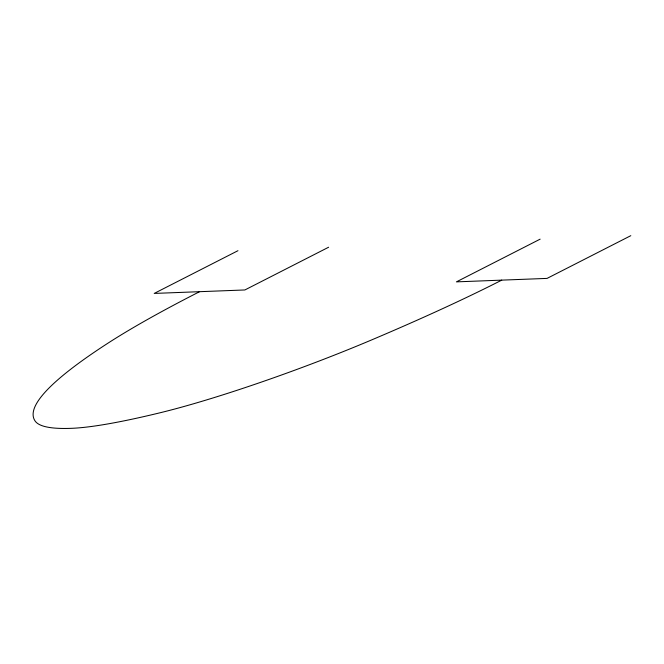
<?xml version="1.0" encoding="UTF-8"?>
<svg xmlns="http://www.w3.org/2000/svg" width="664" height="664" viewBox="0 0 664 664"><rect width="100%" height="100%" fill="white"/><g stroke="black" fill="none" stroke-linecap="round" stroke-linejoin="round"><path stroke-width="1" d="M237.961 250.702L154.222 293.422L244.883 289.961L328.614 247.232M540.147 239.148L456.409 281.868L547.061 278.399L630.8 235.678M501.735 280.133A415.589 44.164 -20.3 0 1 372.263 339.653A197.075 20.941 -20.3 0 1 159.717 412.859A415.589 44.164 -20.3 0 1 71.529 428.321A650.878 69.164 -20.3 0 1 35.034 420.893A983.293 104.489 -20.3 0 1 107.734 343.313A650.878 69.164 -20.3 0 1 199.557 291.687"/></g></svg>
